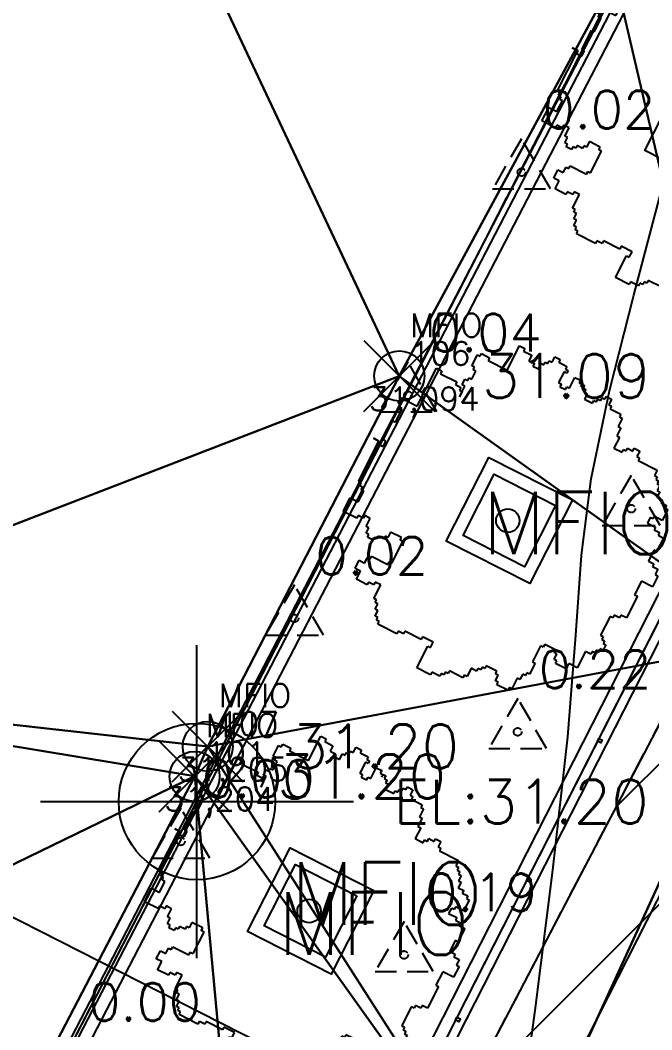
# Model space of a CAD drawing. Header units: metres. Extents: x 543100 to 543604, y 9574012 to 9574398.
# Drawn here: x 543192.28 to 543202.36, y 9574261.9 to 9574278.04 of the extents above; entities that cross this region are included whole.
import ezdxf

# ---------------------------------------------------------------- set-up
doc = ezdxf.new("R2010")
doc.units = ezdxf.units.M
doc.header["$LTSCALE"] = 0.1
for name, pattern in [('CONTINUO', [0]), ('DASHED2', [9.524999999999999, 6.35, -3.175]), ('HIDDEN', [9.524999999999999, 6.35, -3.175])]:
    doc.linetypes.add(name, pattern=pattern)
for name, color, linetype in [('#C_TOPO_TEXT', 7, 'Continuous'), ('#PROJ_PLATOS', 2, 'HIDDEN'), ('_MFIO', 2, 'CONTINUO'), ('Area praça', 5, 'Continuous'), ('C-TINN-BNDY', 110, 'Continuous'), ('C-TOPO-TEXT', 7, 'Continuous'), ('CurvasTG', 7, 'CONTINUO'), ('E2', 7, 'CONTINUO'), ('HACHURA', 1, 'Continuous'), ('IMPL_CANTEIRO', 8, 'Continuous'), ('IMPL_CERCA', 8, 'Continuous'), ('IMPL_MEIO FIO', 8, 'Continuous'), ('IMPL_VEGETAÇÃO', 8, 'Continuous'), ('IMPL_ÁRVORES', 8, 'Continuous'), ('IMPLANTAÇÃO', 1, 'Continuous'), ('MalhaTriTG', 7, 'CONTINUO'), ('PROJ_PLATOS', 2, 'DASHED2'), ('PROJ_TERRA_PERFIS', 2, 'Continuous'), ('TOPO_PONTOS', 2, 'Continuous'), ('V-NODE', 1, 'Continuous'), ('V-NODE-TEXT', 1, 'Continuous'), ('XREF_IMPLNTACAO', 2, 'Continuous')]:
    doc.layers.add(name, color=color, linetype=linetype)
doc.layers.get('IMPLANTAÇÃO').off()
doc.styles.add('SIMPLEX', font='simplex', dxfattribs={"height": 0.2})
doc.styles.get("Standard").update_dxf_attribs({"font": 'simplex.shx'})

# ---------------------------------------------------------------- blocks, each defined once
blk = doc.blocks.new('A$C76815E95')
at = {"layer": 'HACHURA'}
h = blk.add_hatch(dxfattribs=at)
h.set_pattern_fill('ANSI31', color=1, scale=0.5, style=0)
h.set_pattern_definition([(45, (-56.71623454557266, -140.2760906778276), (-1.122532015133644, 1.122532015133644), [])])
h.paths.add_polyline_path([(78.50253660278395, -21.53023425675929), (78.1706479433924, -22.02040452882648), (30.00293476006482, -129.1186275184155), (23.85615117452107, -140.2760906778276), (-56.71623454557266, -83.83502537757158), (-56.29154449922498, -82.40403590723872), (-2.601691384217702, 20.28950879722834), (78.41679475666024, -21.48937489651144)])
at = {"layer": 'HACHURA', "color": 8, "elevation": 30.47163635617762, "flags": 128}
blk.add_lwpolyline([(78.50253660278395, -21.53023425675929), (78.1706479433924, -22.02040452882648), (30.00293476006482, -129.1186275184155), (23.85615117452107, -140.2760906778276), (-56.71623454557266, -83.83502537757158), (-56.29154449922498, -82.40403590723872), (-2.601691384217702, 20.28950879722834), (78.41679475666024, -21.48937489651144)], close=True, dxfattribs=at)
blk = doc.blocks.new('CANTEIRO')
at = {"layer": 'IMPL_CANTEIRO'}
for points in [[(-1.699999999953434, 0.75), (-0.1999999999534339, 0.75), (-0.1999999999534339, -0.75), (-1.699999999953434, -0.75)], [(-1.499999999953434, 0.55), (-0.3999999999534338, 0.55), (-0.3999999999534339, -0.5499999999999998), (-1.499999999953434, -0.55)]]:
    blk.add_lwpolyline(points, close=True, dxfattribs=at)
blk = doc.blocks.new('Arv-sup')
at = {"layer": 'IMPL_VEGETAÇÃO', "color": 2}
for p, q in [((-0.415055821887476, 2.138491807605618), (-0.3374561002065271, 2.138491807605618)), ((-0.415055821887476, 2.060930780092463), (-0.415055821887476, 2.138491807605618)), ((-0.3374561002065271, 2.138491807605618), (-0.3374561002065271, 2.09971129384904)), ((-0.3374561002065271, 2.09971129384904), (-0.2210565176851027, 2.09971129384904)), ((-0.2210565176851027, 2.09971129384904), (-0.2210565176851027, 2.060930780092463)), ((-0.8806546373597381, 2.060930780092463), (-0.8030544302922191, 2.060930780092463)), ((-0.8806546373597381, 1.71190549425117), (-0.8806546373597381, 2.060930780092463)), ((-0.8030544302922191, 2.060930780092463), (-0.8030544302922191, 2.022150266335885)), ((-0.8030544302922191, 2.022150266335885), (-0.6866548477707966, 2.022150266335885)), ((-0.6866548477707966, 2.022150266335885), (-0.6866548477707966, 1.94458890780669)), ((-0.6866548477707966, 1.94458890780669), (-0.6090551260898476, 1.94458890780669)), ((-0.6090551260898476, 1.94458890780669), (-0.6090551260898476, 1.905808394050112)), ((-0.5314554044088986, 1.983369752579293), (-0.492655543568425, 1.983369752579293)), ((-0.5314554044088986, 1.905808394050112), (-0.5314554044088986, 1.983369752579293)), ((-0.492655543568425, 2.022150266335885), (-0.4538556827279496, 2.022150266335885)), ((-0.492655543568425, 1.983369752579293), (-0.492655543568425, 2.022150266335885)), ((-0.4538556827279496, 2.060930780092463), (-0.415055821887476, 2.060930780092463)), ((-0.4538556827279496, 2.022150266335885), (-0.4538556827279496, 2.060930780092463)), ((-0.2210565176851027, 2.060930780092463), (-0.1822566568446291, 2.060930780092463)), ((-0.2210565176851027, 2.022150266335885), (-0.2210565176851027, 1.86702788029352)), ((-0.1822566568446291, 2.022150266335885), (-0.2210565176851027, 2.022150266335885)), ((-0.1822566568446291, 2.060930780092463), (-0.1822566568446291, 2.022150266335885)), ((-0.06585707432320476, 2.022150266335885), (0.01174264735774422, 2.022150266335885)), ((-0.06585707432320476, 1.86702788029352), (-0.06585707432320476, 2.022150266335885)), ((0.01174264735774422, 2.022150266335885), (0.01174264735774422, 1.983369752579293)), ((0.01174264735774422, 1.983369752579293), (0.05054250819821782, 1.983369752579293)), ((0.01174264735774422, 1.983369752579293), (0.08934236903869142, 1.983369752579293)), ((0.05054250819821782, 1.983369752579293), (0.05054250819821782, 1.94458890780669)), ((0.08934236903869142, 1.983369752579293), (0.08934236903869142, 1.94458890780669)), ((0.08934236903869142, 1.94458890780669), (0.1281422298791668, 1.94458890780669)), ((0.1281422298791668, 1.94458890780669), (0.1281422298791668, 1.905808394050112)), ((0.3609413949220137, 1.94458890780669), (0.3997412557624873, 1.94458890780669)), ((0.3609413949220137, 1.905808394050112), (0.3609413949220137, 1.94458890780669)), ((0.3997412557624873, 1.983369752579293), (0.4773414628300063, 1.983369752579293)), ((0.3997412557624873, 1.94458890780669), (0.3997412557624873, 1.983369752579293)), ((0.4773414628300063, 1.983369752579293), (0.4773414628300063, 1.905808394050112)), ((-0.6090551260898476, 1.905808394050112), (-0.5314554044088986, 1.905808394050112)), ((-0.2210565176851027, 1.86702788029352), (-0.1822566568446291, 1.86702788029352)), ((-0.1822566568446291, 1.86702788029352), (-0.1822566568446291, 1.828247366536942)), ((-0.1822566568446291, 1.828247366536942), (-0.1046569351636801, 1.828247366536942)), ((-0.1046569351636801, 1.86702788029352), (-0.06585707432320476, 1.86702788029352)), ((-0.1046569351636801, 1.828247366536942), (-0.1046569351636801, 1.86702788029352)), ((0.1281422298791668, 1.905808394050112), (0.1669420907196404, 1.905808394050112)), ((0.1669420907196404, 1.905808394050112), (0.1669420907196404, 1.828247366536942)), ((0.1669420907196404, 1.828247366536942), (0.2833416732410647, 1.828247366536942)), ((0.2833416732410647, 1.86702788029352), (0.3221415340815383, 1.86702788029352)), ((0.2833416732410647, 1.828247366536942), (0.2833416732410647, 1.86702788029352)), ((0.3221415340815383, 1.905808394050112), (0.3609413949220137, 1.905808394050112)), ((0.3221415340815383, 1.86702788029352), (0.3221415340815383, 1.905808394050112)), ((0.4773414628300063, 1.905808394050112), (0.5161413236704799, 1.905808394050112)), ((0.5161413236704799, 1.905808394050112), (0.5161413236704799, 1.86702788029352)), ((0.5161413236704799, 1.86702788029352), (0.6713407670323779, 1.86702788029352)), ((0.6713407670323779, 1.86702788029352), (0.6713407670323779, 1.828247366536942)), ((0.6713407670323779, 1.828247366536942), (0.7101406278728533, 1.828247366536942)), ((0.7101406278728533, 1.828247366536942), (0.7101406278728533, 1.71190549425117)), ((-1.307453106604957, 1.71190549425117), (-1.268653245764483, 1.71190549425117)), ((-1.307453106604957, 1.556783108208819), (-1.307453106604957, 1.71190549425117)), ((-1.268653245764483, 1.750686008007747), (-1.152253663243059, 1.750686008007747)), ((-1.268653245764483, 1.71190549425117), (-1.268653245764483, 1.750686008007747)), ((-1.152253663243059, 1.750686008007747), (-1.152253663243059, 1.71190549425117)), ((-1.152253663243059, 1.71190549425117), (-0.8806546373597381, 1.71190549425117)), ((0.7101406278728533, 1.71190549425117), (0.7489404887133269, 1.71190549425117)), ((0.7489404887133269, 1.71190549425117), (0.7489404887133269, 1.595563621965397)), ((-1.268653245764483, 1.556783108208819), (-1.307453106604957, 1.556783108208819)), ((-1.268653245764483, 1.518002594452227), (-1.268653245764483, 1.556783108208819)), ((0.7489404887133269, 1.595563621965397), (0.7877403495538022, 1.595563621965397)), ((0.7877403495538022, 1.595563621965397), (0.7877403495538022, 1.440441235923046)), ((1.020539514596647, 1.556783108208819), (1.098139236277596, 1.556783108208819)), ((1.020539514596647, 1.518002594452227), (1.020539514596647, 1.556783108208819)), ((1.098139236277596, 1.556783108208819), (1.098139236277596, 1.479221749679624)), ((-1.229853384924008, 1.518002594452227), (-1.268653245764483, 1.518002594452227)), ((-1.229853384924008, 1.401660722166454), (-1.229853384924008, 1.518002594452227)), ((0.7877403495538022, 1.440441235923046), (0.9041399320752248, 1.440441235923046)), ((0.9041399320752248, 1.479221749679624), (0.9429397929157002, 1.479221749679624)), ((0.9041399320752248, 1.440441235923046), (0.9041399320752248, 1.479221749679624)), ((0.9429397929157002, 1.518002594452227), (1.020539514596647, 1.518002594452227)), ((0.9429397929157002, 1.479221749679624), (0.9429397929157002, 1.518002594452227)), ((1.098139236277596, 1.479221749679624), (1.136939097118072, 1.479221749679624)), ((1.136939097118072, 1.479221749679624), (1.136939097118072, 1.440441235923046)), ((1.136939097118072, 1.440441235923046), (1.408538123001392, 1.440441235923046)), ((1.408538123001392, 1.440441235923046), (1.408538123001392, 1.362880208409877)), ((-1.695451715009701, 0.7811711779970381), (-1.695451715009701, 1.324099363637274)), ((-1.695451715009701, 1.324099363637274), (-1.617851993328753, 1.324099363637274)), ((-1.617851993328753, 1.324099363637274), (-1.617851993328753, 1.285318849880682)), ((-1.307453106604957, 1.362880208409877), (-1.268653245764483, 1.362880208409877)), ((-1.307453106604957, 1.285318849880682), (-1.307453106604957, 1.362880208409877)), ((-1.268653245764483, 1.401660722166454), (-1.229853384924008, 1.401660722166454)), ((-1.268653245764483, 1.362880208409877), (-1.268653245764483, 1.401660722166454)), ((1.408538123001392, 1.362880208409877), (1.447337983841868, 1.362880208409877)), ((1.447337983841868, 1.362880208409877), (1.447337983841868, 1.324099363637274)), ((1.447337983841868, 1.324099363637274), (1.486137844682341, 1.324099363637274)), ((1.486137844682341, 1.324099363637274), (1.486137844682341, 1.285318849880682)), ((-1.617851993328753, 1.285318849880682), (-1.385052828285906, 1.285318849880682)), ((-1.385052828285906, 1.285318849880682), (-1.385052828285906, 1.246538336124104)), ((-1.385052828285906, 1.246538336124104), (-1.307453106604957, 1.246538336124104)), ((-1.268653245764483, 1.285318849880682), (-1.307453106604957, 1.285318849880682)), ((-1.307453106604957, 1.246538336124104), (-1.307453106604957, 1.207757822367526)), ((-1.307453106604957, 1.207757822367526), (-1.268653245764483, 1.207757822367526)), ((-1.268653245764483, 1.130196463838331), (-1.268653245764483, 1.285318849880682)), ((-1.268653245764483, 1.207757822367526), (-1.268653245764483, 1.130196463838331)), ((1.486137844682341, 1.285318849880682), (1.524937705522817, 1.285318849880682)), ((1.524937705522817, 1.285318849880682), (1.524937705522817, 1.207757822367526)), ((1.524937705522817, 1.207757822367526), (1.56373756636329, 1.207757822367526)), ((1.56373756636329, 1.207757822367526), (1.56373756636329, 1.130196463838331)), ((1.56373756636329, 1.130196463838331), (1.641337288044239, 1.130196463838331)), ((1.641337288044239, 1.130196463838331), (1.641337288044239, 1.091415950081753)), ((1.641337288044239, 1.091415950081753), (1.718937009725188, 1.091415950081753)), ((1.718937009725188, 1.091415950081753), (1.718937009725188, 1.052635436325176)), ((1.718937009725188, 1.052635436325176), (1.757736870565662, 1.052635436325176)), ((1.757736870565662, 1.052635436325176), (1.757736870565662, 0.8975130502828108)), ((-1.928250880052548, 0.7811711779970381), (-1.695451715009701, 0.7811711779970381)), ((-1.928250880052548, 0.7036101504838825), (-1.928250880052548, 0.7811711779970381)), ((1.602537427203764, 0.8587322055102078), (1.602537427203764, 0.7811711779970381)), ((1.641337288044239, 0.8587322055102078), (1.602537427203764, 0.8587322055102078)), ((1.602537427203764, 0.7811711779970381), (1.718937009725188, 0.7811711779970381)), ((1.641337288044239, 0.8975130502828108), (1.641337288044239, 0.8587322055102078)), ((1.757736870565662, 0.8975130502828108), (1.641337288044239, 0.8975130502828108)), ((1.718937009725188, 0.7811711779970381), (1.718937009725188, 0.7423906642404603)), ((-1.889451019212073, 0.7036101504838825), (-1.928250880052548, 0.7036101504838825)), ((-1.889451019212073, 0.6648293057112653), (-1.889451019212073, 0.7036101504838825)), ((-1.850651158371599, 0.6648293057112653), (-1.889451019212073, 0.6648293057112653)), ((-1.850651158371599, 0.470926405912337), (-1.850651158371599, 0.6648293057112653)), ((1.718937009725188, 0.7423906642404603), (1.796536731406137, 0.7423906642404603)), ((1.796536731406137, 0.7423906642404603), (1.796536731406137, 0.7036101504838825)), ((1.796536731406137, 0.7036101504838825), (1.874136938473656, 0.7036101504838825)), ((1.874136938473656, 0.7036101504838825), (1.874136938473656, 0.5097069196689148)), ((-1.889451019212073, 0.470926405912337), (-1.850651158371599, 0.470926405912337)), ((-1.889451019212073, 0.1994621475841996), (-1.889451019212073, 0.470926405912337)), ((1.835337077633181, 0.5097069196689148), (1.835337077633181, 0.3545845336265643)), ((1.874136938473656, 0.5097069196689148), (1.835337077633181, 0.5097069196689148)), ((1.835337077633181, 0.3545845336265643), (1.91293679931413, 0.3545845336265643)), ((1.91293679931413, 0.3545845336265643), (1.91293679931413, 0.3158040198699723)), ((1.91293679931413, 0.3158040198699723), (1.990536520995079, 0.3158040198699723)), ((1.990536520995079, 0.3158040198699723), (1.990536520995079, 0.2382429923568168)), ((-2.005850601733496, 0.1606816338276218), (-1.928250880052548, 0.1606816338276218)), ((-1.928250880052548, 0.1606816338276218), (-2.005850601733496, 0.1606816338276218)), ((-1.928250880052548, 0.1606816338276218), (-1.928250880052548, 0.121901120071044)), ((-1.928250880052548, -0.4210273965852167), (-1.928250880052548, 0.1606816338276218)), ((-1.850651158371599, 0.1994621475841996), (-1.889451019212073, 0.1994621475841996)), ((-1.850651158371599, 0.121901120071044), (-1.850651158371599, 0.1994621475841996)), ((1.990536520995079, 0.2382429923568168), (2.029336381835552, 0.2382429923568168)), ((2.029336381835552, 0.2382429923568168), (2.029336381835552, 0.08312060631445206)), ((-1.928250880052548, 0.121901120071044), (-1.850651158371599, 0.121901120071044)), ((1.874136938473656, 0.08312060631445206), (1.874136938473656, -0.1107826245005015)), ((2.029336381835552, 0.08312060631445206), (1.874136938473656, 0.08312060631445206)), ((1.874136938473656, -0.1107826245005015), (1.91293679931413, -0.1107826245005015)), ((1.91293679931413, -0.1107826245005015), (1.91293679931413, -0.4210273965852167)), ((-1.889451019212073, -0.4210273965852167), (-1.928250880052548, -0.4210273965852167)), ((-1.889451019212073, -0.4598079103417945), (-1.889451019212073, -0.4210273965852167)), ((-1.850651158371599, -0.4598079103417945), (-1.889451019212073, -0.4598079103417945)), ((-1.850651158371599, -0.4985884240983864), (-1.850651158371599, -0.4598079103417945)), ((-1.811851297531124, -0.4985884240983864), (-1.850651158371599, -0.4985884240983864)), ((-1.811851297531124, -0.653710810140737), (-1.811851297531124, -0.4985884240983864)), ((1.718937009725188, -0.4985884240983864), (1.718937009725188, -0.7700526824265097)), ((1.757736870565662, -0.4985884240983864), (1.718937009725188, -0.4985884240983864)), ((1.757736870565662, -0.4598079103417945), (1.757736870565662, -0.4985884240983864)), ((1.835337077633181, -0.4598079103417945), (1.757736870565662, -0.4598079103417945)), ((1.835337077633181, -0.4210273965852167), (1.835337077633181, -0.4598079103417945)), ((1.91293679931413, -0.4210273965852167), (1.835337077633181, -0.4210273965852167)), ((-1.928250880052548, -0.653710810140737), (-1.811851297531124, -0.653710810140737)), ((-1.928250880052548, -0.8476137099396652), (-1.928250880052548, -0.653710810140737)), ((-1.656651854169227, -0.7700526824265097), (-1.656651854169227, -0.8088331961830875)), ((-1.579052132488278, -0.7700526824265097), (-1.656651854169227, -0.7700526824265097)), ((-1.579052132488278, -0.8863942236962572), (-1.579052132488278, -0.7700526824265097)), ((1.718937009725188, -0.7700526824265097), (1.757736870565662, -0.7700526824265097)), ((1.757736870565662, -0.7700526824265097), (1.757736870565662, -0.8088331961830875)), ((-1.734251575850176, -0.8476137099396652), (-1.928250880052548, -0.8476137099396652)), ((-1.734251575850176, -0.8088331961830875), (-1.734251575850176, -0.8476137099396652)), ((-1.656651854169227, -0.8088331961830875), (-1.734251575850176, -0.8088331961830875)), ((-1.540252271647804, -0.8863942236962572), (-1.579052132488278, -0.8863942236962572)), ((-1.540252271647804, -0.963955582225438), (-1.540252271647804, -0.8863942236962572)), ((-1.307453106604957, -0.8863942236962572), (-1.307453106604957, -0.9251750684688602)), ((-1.268653245764483, -0.8863942236962572), (-1.307453106604957, -0.8863942236962572)), ((-1.268653245764483, -0.8088331961830875), (-1.268653245764483, -0.8863942236962572)), ((-1.113453802402585, -0.8088331961830875), (-1.268653245764483, -0.8088331961830875)), ((-1.113453802402585, -0.8476137099396652), (-1.113453802402585, -0.8088331961830875)), ((-1.07465394156211, -0.8476137099396652), (-1.113453802402585, -0.8476137099396652)), ((-1.07465394156211, -1.15785848202438), (-1.07465394156211, -0.8476137099396652)), ((1.757736870565662, -0.8088331961830875), (1.796536731406137, -0.8088331961830875)), ((1.796536731406137, -0.8088331961830875), (1.796536731406137, -0.8476137099396652)), ((1.796536731406137, -0.8476137099396652), (1.835337077633181, -0.8476137099396652)), ((1.835337077633181, -0.8476137099396652), (1.835337077633181, -0.9251750684688602)), ((-1.501452410807329, -0.963955582225438), (-1.540252271647804, -0.963955582225438)), ((-1.501452410807329, -1.00273609598203), (-1.501452410807329, -0.963955582225438)), ((-1.42385268912638, -1.00273609598203), (-1.501452410807329, -1.00273609598203)), ((-1.42385268912638, -0.963955582225438), (-1.42385268912638, -1.00273609598203)), ((-1.385052828285906, -0.963955582225438), (-1.42385268912638, -0.963955582225438)), ((-1.385052828285906, -0.9251750684688602), (-1.385052828285906, -0.963955582225438)), ((-1.307453106604957, -0.9251750684688602), (-1.385052828285906, -0.9251750684688602)), ((1.718937009725188, -1.00273609598203), (1.718937009725188, -1.041516609738608)), ((1.757736870565662, -1.00273609598203), (1.718937009725188, -1.00273609598203)), ((1.757736870565662, -0.963955582225438), (1.757736870565662, -1.00273609598203)), ((1.796536731406137, -0.963955582225438), (1.757736870565662, -0.963955582225438)), ((1.796536731406137, -0.9251750684688602), (1.796536731406137, -0.963955582225438)), ((1.835337077633181, -0.9251750684688602), (1.796536731406137, -0.9251750684688602)), ((-1.113453802402585, -1.15785848202438), (-1.07465394156211, -1.15785848202438)), ((-1.113453802402585, -1.196638995780958), (-1.113453802402585, -1.15785848202438)), ((-1.113453802402585, -1.15785848202438), (-1.113453802402585, -1.196638995780958)), ((-1.113453802402585, -1.196638995780958), (-1.113453802402585, -1.15785848202438)), ((1.641337288044239, -1.041516609738608), (1.641337288044239, -1.274200354310153)), ((1.718937009725188, -1.041516609738608), (1.641337288044239, -1.041516609738608)), ((-1.385052828285906, -1.235419840553575), (-1.346252967445432, -1.235419840553575)), ((-1.385052828285906, -1.312980868066731), (-1.385052828285906, -1.235419840553575)), ((-1.346252967445432, -1.196638995780958), (-1.113453802402585, -1.196638995780958)), ((-1.346252967445432, -1.235419840553575), (-1.346252967445432, -1.196638995780958)), ((1.098139236277596, -1.235419840553575), (1.098139236277596, -1.468103254109096)), ((1.136939097118072, -1.235419840553575), (1.098139236277596, -1.235419840553575)), ((1.29213854047997, -1.196638995780958), (1.136939097118072, -1.196638995780958)), ((1.136939097118072, -1.196638995780958), (1.136939097118072, -1.235419840553575)), ((1.29213854047997, -1.235419840553575), (1.29213854047997, -1.196638995780958)), ((1.330938401320443, -1.235419840553575), (1.29213854047997, -1.235419840553575)), ((1.330938401320443, -1.312980868066731), (1.330938401320443, -1.235419840553575)), ((1.524937705522817, -1.274200354310153), (1.524937705522817, -1.351761381823323)), ((1.641337288044239, -1.274200354310153), (1.524937705522817, -1.274200354310153)), ((-1.462652549966855, -1.312980868066731), (-1.385052828285906, -1.312980868066731)), ((-1.462652549966855, -1.429322740352504), (-1.462652549966855, -1.312980868066731)), ((1.369738262160919, -1.312980868066731), (1.330938401320443, -1.312980868066731)), ((1.369738262160919, -1.351761381823323), (1.369738262160919, -1.312980868066731)), ((1.524937705522817, -1.351761381823323), (1.369738262160919, -1.351761381823323)), ((-1.385052828285906, -1.429322740352504), (-1.462652549966855, -1.429322740352504)), ((-1.385052828285906, -1.545664612638276), (-1.385052828285906, -1.429322740352504)), ((-1.229853384924008, -1.545664612638276), (-1.385052828285906, -1.545664612638276)), ((-1.229853384924008, -1.506883767865673), (-1.229853384924008, -1.545664612638276)), ((-1.152253663243059, -1.506883767865673), (-1.229853384924008, -1.506883767865673)), ((-1.152253663243059, -1.468103254109096), (-1.152253663243059, -1.506883767865673)), ((-1.07465394156211, -1.468103254109096), (-1.152253663243059, -1.468103254109096)), ((-1.07465394156211, -1.662006153908024), (-1.07465394156211, -1.468103254109096)), ((1.098139236277596, -1.468103254109096), (1.136939097118072, -1.468103254109096)), ((1.136939097118072, -1.468103254109096), (1.136939097118072, -1.623225640151446)), ((-1.035854080721636, -1.662006153908024), (-1.07465394156211, -1.662006153908024)), ((-1.035854080721636, -1.700786998680641), (-1.035854080721636, -1.662006153908024)), ((1.059339375437123, -1.662006153908024), (1.059339375437123, -1.739567512437219)), ((1.098139236277596, -1.662006153908024), (1.059339375437123, -1.662006153908024)), ((1.098139236277596, -1.623225640151446), (1.098139236277596, -1.662006153908024)), ((1.136939097118072, -1.623225640151446), (1.098139236277596, -1.623225640151446)), ((-0.9970542198811607, -1.700786998680641), (-1.035854080721636, -1.700786998680641)), ((-0.9970542198811607, -1.778348026193797), (-0.9970542198811607, -1.700786998680641)), ((-0.9582543590406871, -1.778348026193797), (-0.9970542198811607, -1.778348026193797)), ((-0.9582543590406871, -1.855909053706966), (-0.9582543590406871, -1.778348026193797)), ((0.5937410453514289, -1.778348026193797), (0.5937410453514289, -1.817128539950389)), ((0.7489404887133269, -1.778348026193797), (0.5937410453514289, -1.778348026193797)), ((0.7489404887133269, -1.817128539950389), (0.7489404887133269, -1.778348026193797)), ((1.020539514596647, -1.739567512437219), (1.020539514596647, -1.894689898479569)), ((1.059339375437123, -1.739567512437219), (1.020539514596647, -1.739567512437219)), ((-0.9194544982002117, -1.855909053706966), (-0.9582543590406871, -1.855909053706966)), ((-0.9194544982002117, -1.894689898479569), (-0.9194544982002117, -1.855909053706966)), ((-0.8806546373597381, -1.894689898479569), (-0.9194544982002117, -1.894689898479569)), ((-0.8806546373597381, -1.933470412236161), (-0.8806546373597381, -1.894689898479569)), ((-0.6090551260898476, -1.933470412236161), (-0.8806546373597381, -1.933470412236161)), ((-0.6090551260898476, -1.894689898479569), (-0.6090551260898476, -1.933470412236161)), ((-0.5314554044088986, -1.894689898479569), (-0.6090551260898476, -1.894689898479569)), ((-0.5314554044088986, -1.855909053706966), (-0.5314554044088986, -1.894689898479569)), ((-0.2986562393660517, -1.855909053706966), (-0.5314554044088986, -1.855909053706966)), ((-0.1434567960041537, -1.817128539950389), (-0.2986562393660517, -1.817128539950389)), ((-0.2986562393660517, -1.817128539950389), (-0.2986562393660517, -1.855909053706966)), ((-0.1822566568446291, -2.204934670564285), (-0.1822566568446291, -1.894689898479569)), ((-0.1822566568446291, -1.894689898479569), (-0.1434567960041537, -1.894689898479569)), ((-0.1434567960041537, -1.894689898479569), (-0.1434567960041537, -1.817128539950389)), ((0.4385411166029627, -1.894689898479569), (0.4385411166029627, -2.011031439749317)), ((0.5161413236704799, -1.894689898479569), (0.4385411166029627, -1.894689898479569)), ((0.5161413236704799, -1.855909053706966), (0.5161413236704799, -1.894689898479569)), ((0.5549411845109553, -1.855909053706966), (0.5161413236704799, -1.855909053706966)), ((0.5549411845109553, -1.817128539950389), (0.5549411845109553, -1.855909053706966)), ((0.5937410453514289, -1.817128539950389), (0.5549411845109553, -1.817128539950389)), ((0.7877403495538022, -1.817128539950389), (0.7489404887133269, -1.817128539950389)), ((0.7877403495538022, -1.894689898479569), (0.7877403495538022, -1.817128539950389)), ((0.8265402103942758, -1.894689898479569), (0.7877403495538022, -1.894689898479569)), ((0.8265402103942758, -1.933470412236161), (0.8265402103942758, -1.894689898479569)), ((0.9817396537561738, -1.933470412236161), (0.8265402103942758, -1.933470412236161)), ((0.9817396537561738, -1.894689898479569), (0.9817396537561738, -1.933470412236161)), ((1.020539514596647, -1.894689898479569), (0.9817396537561738, -1.894689898479569)), ((0.2057419515601158, -2.049812284521934), (0.2057419515601158, -2.088592798278512)), ((0.3997412557624873, -2.049812284521934), (0.2057419515601158, -2.049812284521934)), ((0.3997412557624873, -2.011031439749317), (0.3997412557624873, -2.049812284521934)), ((0.4385411166029627, -2.011031439749317), (0.3997412557624873, -2.011031439749317)), ((0.01174264735774422, -2.166153825791667), (0.01174264735774422, -2.204934670564285)), ((0.1281422298791668, -2.166153825791667), (0.01174264735774422, -2.166153825791667)), ((0.1281422298791668, -2.12737331203509), (0.1281422298791668, -2.166153825791667)), ((0.1669420907196404, -2.12737331203509), (0.1281422298791668, -2.12737331203509)), ((0.1669420907196404, -2.088592798278512), (0.1669420907196404, -2.12737331203509)), ((0.2057419515601158, -2.088592798278512), (0.1669420907196404, -2.088592798278512)), ((0.01174264735774422, -2.204934670564285), (-0.1822566568446291, -2.204934670564285))]:
    blk.add_line(p, q, dxfattribs=at)
blk.add_circle((0, 1.4210854715202e-14), 0.15, dxfattribs=at)
blk = doc.blocks.new('CERCA')
at = {"layer": 'IMPL_CERCA', "color": 3}
blk.add_lwpolyline([(-0.02499999990686774, 0), (0.02500000002328306, 0), (0.02500000002328306, -0.06000000052154064), (-0.02499999990686774, -0.06000000052154064)], close=True, dxfattribs=at)
blk = doc.blocks.new('A$C00972E22')
at = {"layer": 'CurvasTG', "color": 1, "linetype": 'CONTINUO', "elevation": 31, "flags": 128}
blk.add_lwpolyline([(61.34383847960271, 58.16363937035203), (58.48142032488249, 59.33823710866272), (56.35533196968026, 60.29995072074234), (54.03577868151478, 61.51128869690001), (51.80674377293326, 62.91540491580963), (49.8089491429273, 64.40421263128519), (48.14730133372359, 65.85681495815516), (46.88176910136826, 67.19263183139265), (45.89257004181854, 68.49235050752759), (45.01498395879753, 69.8769750688225), (44.13940259744413, 71.42549369297922), (43.37666543596424, 73.04883094877005), (42.89272388885729, 74.61589549668133), (42.79811137006618, 76.03707525320351), (42.98168928478844, 77.38867514953017), (43.27690103859641, 78.78847936913371), (43.54026136244647, 80.30433868058026), (43.72057029488496, 81.8043701723218), (43.78969920123927, 83.10675751231611), (43.73769404902123, 84.11137923784554), (43.62729920004494, 85.04489333368838), (43.53943361877464, 86.21565265767276), (43.51910592638887, 87.8737687729299), (43.46768337744288, 90.03638806380332), (43.25062288274057, 92.66241562739015), (42.78706634719856, 95.63057155534625), (42.21089564054273, 98.49883592501283), (41.70967762568034, 100.7450038120151), (41.42356145638041, 102.1140390578657), (41.30302544799633, 103.4195805992931), (41.25113021093421, 105.7424361314625), (41.17110322252847, 109.8068595156074), (40.96683944505639, 114.9108892250806), (40.54240071377717, 119.9960098881274), (39.86257929936983, 124.2344129551202), (39.13508923421614, 127.7211171165109), (38.62837499077432, 130.7818478774279), (38.52134943264537, 133.6899909768254), (38.63479902385734, 136.5095730628818), (38.69997861539014, 139.2522810138762), (38.52025077934377, 141.8831368666142), (38.18740894482471, 144.1805032882839), (37.86535425181501, 145.8760781027377), (37.68096458702348, 146.7946187667549), (37.61302481894381, 147.1331212613732), (37.60329655767418, 147.1816411931068), (37.5856467646081, 147.2324679531157), (37.46236378676258, 147.5868260487914), (37.12784131872468, 148.5481737740338), (36.52098534745164, 150.2833222765476), (35.75875101727434, 152.4124941639602), (35.00260575744323, 154.4192649107426), (34.37996015301906, 155.9251735080034), (33.88199738203548, 157.1036130469292), (33.46584377507679, 158.2659401334822), (33.09323602193035, 159.6491114646196), (32.7443522347603, 161.19248409383), (32.40398088819347, 162.761015156284), (32.09603476175107, 164.2971133571118), (32.00092385639437, 166.0529936738312), (32.3381824803073, 168.3583226464689), (33.24829994863831, 171.3765125293285), (34.5555856062565, 174.605958443135), (36.00530380406417, 177.3788012247533), (37.36543295881711, 179.286452524364), (38.4948077222798, 180.9574072565883), (39.27497681067325, 183.2794311530888), (39.63443353376351, 186.8102365974337), (39.68944960064255, 190.7873225584626), (39.60324131208472, 194.1181346587837), (39.41104919672944, 196.0387126002461), (38.63621067418717, 197.0994724202901), (36.67408738960512, 198.179424231872), (33.21169667574577, 199.9095909837633), (29.10267863818444, 201.9290469326079), (25.49232906918041, 203.6288791578263), (23.25323540740646, 204.5542781185359), (22.16715166321956, 204.8668477144092), (21.74312349152751, 204.8822952210903), (21.5625166434329, 204.8626775257289), (21.49597727810033, 204.8554499540478), (21.48647165461443, 204.8544174414128)], dxfattribs=at)
at = {"layer": 'IMPL_CERCA'}
for p, q in [((35.45588274707552, 227.1066698338836), (35.45588275440969, 100.0984222386032)), ((35.45588274707552, 227.1066698338836), (35.45588275440969, 100.0984222386032)), ((35.60588274738787, 221.9614853579645), (35.60588275443297, 100.0984222386032))]:
    blk.add_line(p, q, dxfattribs=at)
at = {"layer": 'IMPL_MEIO FIO', "color": 1}
for p, q in [((35.25588274712209, 226.9000361710787), (35.25588275445625, 100.1813378669322)), ((37.4566201698035, 198.8371305949986), (37.45639717753511, 100.1595799587667))]:
    blk.add_line(p, q, dxfattribs=at)
at = {"layer": 'IMPL_MEIO FIO'}
for p, q in [((29.66270760423504, 89.46133111603558), (30.26493967126589, 165.584782473743)), ((29.7620452044066, 89.3772067669779), (30.36484559578821, 165.5724955797195)), ((29.96072040463332, 89.20895806886256), (30.56465744506568, 165.547921795398))]:
    blk.add_line(p, q, dxfattribs=at)
blk.add_lwpolyline([(49.73021164140664, 208.937865935266, 0.4046900807881328), (40.05639703234192, 198.9431871976703, 3.03149383033688e-10), (40.05639703653287, 110.7228313833475, 3059019602.697577)], format="xyb", dxfattribs=at)
at = {"layer": 'IMPL_CANTEIRO', "rotation": 270.0000000033604}
for p in [(32.60381621192209, 163.1280055698007), (32.60381621227134, 156.1280055698007), (32.60381621262059, 149.1280055698007)]:
    blk.add_blockref('CANTEIRO', p, dxfattribs=at)
at = {"layer": 'IMPL_CERCA', "rotation": 90.00000000330859}
for p in [(35.45588275126647, 154.5972031503916), (35.45588275138289, 152.0972031503916), (35.4558827514993, 149.5972031503916)]:
    blk.add_blockref('CERCA', p, dxfattribs=at)
at = {"layer": 'IMPL_ÁRVORES', "xscale": 1.25, "yscale": 1.25, "zscale": 1.25}
for p in [(32.58359269879293, 164.0650047454983), (32.58359269914217, 157.0650047454983), (32.58359269949142, 150.0650047454983)]:
    blk.add_blockref('Arv-sup', p, dxfattribs=at)
blk = doc.blocks.new('Base_Implantacao')
at = {"layer": 'Area praça'}
blk.add_lwpolyline([(543169.375966441, 9574203.375737434), (543253.5850714714, 9574146.03478178), (543319.7998506648, 9574291.166109739), (543234.3774111079, 9574331.16525853)], close=True, dxfattribs=at)
at = {"layer": 'IMPLANTAÇÃO', "rotation": 333.0393706475627}
blk.add_blockref('A$C00972E22', (543099.8097354489, 9574144.815856133), dxfattribs=at)
at = {"layer": 'MalhaTriTG', "color": 132}
mesh = blk.add_polyface(dxfattribs=at)
corners = [(543171.354, 9574251.993, 31.713), (543171.446, 9574245.35, 31.562), (543174.643, 9574250.343, 31.617), (543177.486, 9574251.493, 31.583), (543176.945, 9574251.63, 31.885), (543181.596, 9574259.408, 31.511), (543185.749, 9574267.493, 31.344), (543187.66, 9574251.739, 31.282), (543167.995, 9574247.104, 31.561), (543167.97, 9574247.095, 31.529), (543196.349, 9574252.1, 31.162), (543195.063, 9574265.953, 31.204), (543195.272, 9574266.43, 31.205), (543200.055, 9574258.953, 31), (543193.607, 9574282.384, 31.298), (543198.328, 9574272.347, 31.094), (543205.574, 9574256.078, 30.667), (543204.251, 9574268.12, 30.896), (543200.318, 9574249.958, 30.749), (543201.775, 9574278.74, 31.049), (543219.876, 9574286.567, 30.533), (543210.265, 9574288.67, 31.209), (543221.894, 9574259.531, 30.495), (543209.413, 9574244.793, 30.556), (543240.585, 9574250.291, 30.176), (543233.957, 9574278.918, 30.446), (543223.881, 9574236.865, 30.379), (543216.703, 9574288.465, 31.154), (543227.396, 9574302.372, 30.53), (543243.115, 9574295.416, 30.237), (543251.291, 9574270.529, 30.114), (543259.882, 9574241.736, 30.032), (543260.488, 9574287.844, 29.96), (543270.435, 9574261.497, 30.138)]
mesh.append_faces([[corners[k] for k in face] for face in [(0, 1, 2), (2, 3, 4), (0, 4, 5), (4, 0, 2), (5, 4, 3), (0, 5, 6), (3, 7, 5), (8, 0, 9), (7, 10, 11), (12, 11, 13), (11, 6, 5), (14, 6, 15), (12, 6, 11), (15, 6, 12), (6, 14, 0), (11, 10, 13), (11, 5, 7), (16, 17, 13), (17, 12, 13), (18, 16, 13), (15, 17, 19), (15, 12, 17), (20, 19, 17), (21, 14, 19), (13, 10, 18), (17, 22, 20), (22, 16, 23), (24, 25, 22), (22, 17, 16), (24, 22, 26), (23, 16, 18), (25, 20, 22), (21, 20, 27), (20, 21, 19), (20, 25, 28), (29, 28, 25), (19, 14, 15), (25, 24, 30), (29, 25, 30), (24, 31, 30), (29, 30, 32), (33, 30, 31), (33, 32, 30)]], dxfattribs={"color": 132})
blk = doc.blocks.new('*U167', base_point=(543201.78, 9574278.74, 31.049))
at = {"layer": 'V-NODE', "lineweight": -2}
for p, q in [((543201.2143145751, 9574278.174314575, 31.049), (543202.345685425, 9574279.305685425, 31.049)), ((543201.2143145751, 9574279.305685425, 31.049), (543202.345685425, 9574278.174314575, 31.049))]:
    blk.add_line(p, q, dxfattribs=at)
blk.add_circle((543201.78, 9574278.74, 31.049), 0.4, dxfattribs=at)
at = {"layer": 'V-NODE-TEXT', "linetype": 'ByBlock'}
for s, insert, char_height, attachment_point in [('31.05', (543203.095685425, 9574278.74), 0.7, 4), ('MFIO', (543203.095685425, 9574276.89), 1, 1)]:
    blk.add_mtext(s, dxfattribs=dict(at, insert=insert, char_height=char_height, attachment_point=attachment_point))
blk = doc.blocks.new('*U170', base_point=(543198.33, 9574272.35, 31.094))
at = {"layer": 'V-NODE', "lineweight": -2}
for p, q in [((543197.764314575, 9574271.784314575, 31.094), (543198.8956854249, 9574272.915685425, 31.094)), ((543197.764314575, 9574272.915685425, 31.094), (543198.8956854249, 9574271.784314575, 31.094))]:
    blk.add_line(p, q, dxfattribs=at)
blk.add_circle((543198.33, 9574272.35, 31.094), 0.4, dxfattribs=at)
at = {"layer": 'V-NODE-TEXT', "linetype": 'ByBlock'}
for s, insert, char_height, attachment_point in [('31.09', (543199.6456854249, 9574272.35), 0.7, 4), ('MFIO', (543199.6456854249, 9574270.5), 1, 1)]:
    blk.add_mtext(s, dxfattribs=dict(at, insert=insert, char_height=char_height, attachment_point=attachment_point))
blk = doc.blocks.new('*U175', base_point=(543195.06, 9574265.95, 31.204))
at = {"layer": 'V-NODE', "lineweight": -2}
for p, q in [((543194.4943145751, 9574265.384314574, 31.204), (543195.625685425, 9574266.515685424, 31.204)), ((543194.4943145751, 9574266.515685424, 31.204), (543195.625685425, 9574265.384314574, 31.204))]:
    blk.add_line(p, q, dxfattribs=at)
blk.add_circle((543195.06, 9574265.95, 31.204), 0.4, dxfattribs=at)
at = {"layer": 'V-NODE-TEXT', "linetype": 'ByBlock'}
for s, insert, char_height, attachment_point in [('31.20', (543196.375685425, 9574265.95), 0.7, 4), ('MFIO', (543196.375685425, 9574264.1), 1, 1)]:
    blk.add_mtext(s, dxfattribs=dict(at, insert=insert, char_height=char_height, attachment_point=attachment_point))
blk = doc.blocks.new('*U176', base_point=(543195.27, 9574266.43, 31.205))
at = {"layer": 'V-NODE', "lineweight": -2}
for p, q in [((543194.7043145751, 9574265.864314575, 31.205), (543195.835685425, 9574266.995685425, 31.205)), ((543194.7043145751, 9574266.995685425, 31.205), (543195.835685425, 9574265.864314575, 31.205))]:
    blk.add_line(p, q, dxfattribs=at)
blk.add_circle((543195.27, 9574266.43, 31.205), 0.4, dxfattribs=at)
at = {"layer": 'V-NODE-TEXT', "linetype": 'ByBlock'}
for s, insert, char_height, attachment_point in [('31.20', (543196.585685425, 9574266.43), 0.7, 4), ('MFIO', (543196.585685425, 9574264.58), 1, 1)]:
    blk.add_mtext(s, dxfattribs=dict(at, insert=insert, char_height=char_height, attachment_point=attachment_point))
blk = doc.blocks.new('STA')
blk.add_lwpolyline([(0, 0.9999999999999964), (-0.8660254037844339, -0.5000000000000036), (0.8660254037844339, -0.5000000000000036)], close=True)
blk.add_circle((0, 0), 0.1181215260333346)
blk = doc.blocks.new('SIMB_PONTO')
at = {"color": 0}
blk.add_point((0, 0), dxfattribs=at)
for tag in ['desc:', 'cota:', 'pto:']:
    blk.add_attdef(tag, (0, 0), '', height=1)

msp = doc.modelspace()

# ---------------------------------------------------------------- linework, layer by layer
at = {"layer": '#C_TOPO_TEXT', "color": 7, "linetype": 'Continuous', "lineweight": -3}
for p, q in [((543195.0974149331, 9574263.048297035, 31.2027174086626), (543195.0974149331, 9574268.048297035, 31.2027174086626)), ((543192.5974149331, 9574265.548297035, 31.2027174086626), (543197.5974149331, 9574265.548297035, 31.2027174086626))]:
    msp.add_line(p, q, dxfattribs=at)
msp.add_circle((543195.0974149331, 9574265.548297035, 31.2027174086626), 1.25, dxfattribs=at)
at = {"layer": '#PROJ_PLATOS'}
msp.add_line((543174.1399279292, 9574212.57016413, 31.4), (543227.8297810442, 9574315.263708834, 30.85), dxfattribs=at)
at = {"layer": 'Area praça'}
msp.add_lwpolyline([(543169.375966441, 9574203.375737434), (543253.5850714714, 9574146.03478178), (543319.7998506648, 9574291.166109739), (543234.3774111079, 9574331.16525853)], close=True, dxfattribs=at)
at = {"layer": 'C-TINN-BNDY', "color": 110, "linetype": 'Continuous', "lineweight": -3}
for points in [[(543173.3936387443, 9574195.97504983, 31.05), (543164.1535311022, 9574205.609224685, 31.55), (543171.3201330855, 9574219.703092232, 31.38), (543181.4100280971, 9574239.043291226, 31.32), (543195.4145483043, 9574266.16241147, 31.2), (543201.9199596004, 9574278.8552629, 31.05), (543226.2907776149, 9574326.206030129, 30.93), (543232.196614905, 9574326.994622743, 30.6), (543317.7262855232, 9574286.616093269, 30), (543317.4579577344, 9574286.033086067, 30), (543308.6021203718, 9574272.953795508, 30.49), (543262.267551907, 9574164.283969274, 30.8), (543256.7435913504, 9574152.957710333, 30.8), (543241.9609805408, 9574120.556787703, 30.8), (543229.5529237649, 9574136.480036132, 30.5), (543208.8046409577, 9574161.625109471, 30.7), (543197.0614943682, 9574173.702004582, 30.7)], [(543173.3936387443, 9574195.97504983, 31.05), (543164.1535311022, 9574205.609224685, 31.55), (543171.3201330855, 9574219.703092232, 31.38), (543181.4100280971, 9574239.043291226, 31.32), (543195.4145483043, 9574266.16241147, 31.2), (543201.9199596004, 9574278.8552629, 31.05), (543226.2907776149, 9574326.206030129, 30.93), (543232.196614905, 9574326.994622743, 30.6), (543317.7262855232, 9574286.616093269, 30), (543317.4579577344, 9574286.033086067, 30), (543308.6021203718, 9574272.953795508, 30.49), (543262.267551907, 9574164.283969274, 30.8), (543256.7435913504, 9574152.957710333, 30.8), (543241.9609805408, 9574120.556787703, 30.8), (543229.5529237649, 9574136.480036132, 30.5), (543208.8046409577, 9574161.625109471, 30.7), (543197.0614943682, 9574173.702004582, 30.7)], [(543175.1371231807, 9574227.019456567, 0.03115937354818854), (543181.0200342347, 9574238.29575531, 0.0128459547087445), (543181.1226082718, 9574238.492368089, 0.007291736533282744), (543181.4100280971, 9574239.043291226, -0.08719650632999532), (543181.489098838, 9574239.196408141, -0.1136498562471679), (543181.5496369259, 9574239.313637411, -0.1329238945093749), (543181.5713023053, 9574239.355591439, -0.1329838787340769), (543182.4026034685, 9574240.96536856, -0.1168806629287289), (543187.436062676, 9574250.712434754, -0.01363505344835048), (543187.841282449, 9574251.497124525, -0.008403528385546366), (543187.8821743525, 9574251.576309847, -0.008629062695622025), (543187.9224619183, 9574251.654324897, -0.009070725278768066), (543187.9734100315, 9574251.752983615, -0.01391152975919141), (543195.0974149331, 9574265.548297035, -6.443072359374469e-05), (543195.1976197881, 9574265.742339205, 0.003601226820816095), (543195.202081801, 9574265.750979692, 0.003623085386024627), (543195.2406526806, 9574265.825670457, 0.004268602807520949), (543195.3190736818, 9574265.97752918, 0.005687920046394623), (543195.4145483043, 9574266.16241147, 0.005011863869903266), (543195.5555939848, 9574266.437608806, 0.001932481073275483), (543198.4518682831, 9574272.088593457, 0.04022724798058874), (543198.5307122472, 9574272.242427653, 0.04030843339020151), (543198.7243227891, 9574272.620185452, 0.038606564791138), (543201.8026014421, 9574278.62628281, 0.005278494272815237)], [(543175.1371231807, 9574227.019456567, 0.03115937354818854), (543181.0200342347, 9574238.29575531, 0.0128459547087445), (543181.1226082718, 9574238.492368089, 0.007291736533282744), (543181.4100280971, 9574239.043291226, -0.08719650632999532), (543181.489098838, 9574239.196408141, -0.1136498562471679), (543181.5496369259, 9574239.313637411, -0.1329238945093749), (543181.5713023053, 9574239.355591439, -0.1329838787340769), (543182.4026034685, 9574240.96536856, -0.1168806629287289), (543187.436062676, 9574250.712434754, -0.01363505344835048), (543187.841282449, 9574251.497124525, -0.008403528385546366), (543187.8821743525, 9574251.576309847, -0.008629062695622025), (543187.9224619183, 9574251.654324897, -0.009070725278768066), (543187.9734100315, 9574251.752983615, -0.01391152975919141), (543195.0974149331, 9574265.548297035, -6.443072359374469e-05), (543195.1976197881, 9574265.742339205, 0.003601226820816095), (543195.202081801, 9574265.750979692, 0.003623085386024627), (543195.2406526806, 9574265.825670457, 0.004268602807520949), (543195.3190736818, 9574265.97752918, 0.005687920046394623), (543195.4145483043, 9574266.16241147, 0.005011863869903266), (543195.5555939848, 9574266.437608806, 0.001932481073275483), (543198.4518682831, 9574272.088593457, 0.04022724798058874), (543198.5307122472, 9574272.242427653, 0.04030843339020151), (543198.7243227891, 9574272.620185452, 0.038606564791138), (543201.8026014421, 9574278.62628281, 0.005278494272815237)]]:
    msp.add_polyline3d(points, dxfattribs=at)
at = {"layer": 'CurvasTG', "color": 54, "linetype": 'CONTINUO', "elevation": 31, "flags": 128}
msp.add_lwpolyline([(543180.8567422096, 9574168.846215298), (543178.8379535418, 9574171.190913541), (543177.3789520715, 9574173.01202844), (543175.860686001, 9574175.143350868), (543174.5105020562, 9574177.40546101), (543173.4048240714, 9574179.638218945), (543172.5823451582, 9574181.686304733), (543172.0599833244, 9574183.45070737), (543171.7675561619, 9574185.057651604), (543171.6131061589, 9574186.68967112), (543171.5347489861, 9574188.466863515), (543171.5908930423, 9574190.259582028), (543171.8700199086, 9574191.875743812), (543172.4300218759, 9574193.185362544), (543173.2064340722, 9574194.306838015), (543174.1042023359, 9574195.420666538), (543175.0261976792, 9574196.652377827), (543175.8669918124, 9574197.907635177), (543176.5190816202, 9574199.037135275), (543176.9282020055, 9574199.956150973), (543177.2530399442, 9574200.838259757), (543177.7055204309, 9574201.921615269), (543178.4391555866, 9574203.40874059), (543179.3738060402, 9574205.35963654), (543180.370919547, 9574207.798673375), (543181.3034401495, 9574210.654411389), (543182.0902970353, 9574213.472171033), (543182.661915678, 9574215.701462803), (543183.0275857615, 9574217.05142775), (543183.51205381, 9574218.269729173), (543184.5189305568, 9574220.363660919), (543186.2903217522, 9574224.022638233), (543188.4223132101, 9574228.664561907), (543190.3494857607, 9574233.389454113), (543191.6651478104, 9574237.47543638), (543192.5975180691, 9574240.913027601), (543193.5335428229, 9574243.870846016), (543194.7566374968, 9574246.511450147), (543196.1360940698, 9574248.973159615), (543197.4376736599, 9574251.388234325), (543198.4702514886, 9574253.81464889), (543199.2151591937, 9574256.013236772), (543199.6968425165, 9574257.670546144), (543199.9489388973, 9574258.572856465), (543200.0418525708, 9574258.905372329), (543200.0551794707, 9574258.953029612), (543200.0624916289, 9574259.006334461), (543200.1132654729, 9574259.378074115), (543200.2509535282, 9574260.386606082), (543200.496730113, 9574262.20831088), (543200.7826567158, 9574264.45166107), (543201.0185166177, 9574266.583152236), (543201.1462872518, 9574268.207689991), (543201.2367226611, 9574269.48382012), (543201.39277104, 9574270.708498439), (543201.6877585856, 9574272.11027653), (543202.0765235025, 9574273.644089038), (543202.4842819975, 9574275.196466362), (543202.9062373334, 9574276.705234798), (543203.6175409971, 9574278.313404214), (543204.9633315314, 9574280.215280361), (543207.1429171752, 9574282.49282079), (543209.7722849498, 9574284.778590202), (543212.3215915724, 9574286.5928051), (543214.3987869372, 9574287.676476734), (543216.1629936482, 9574288.65379539), (543217.9111274864, 9574290.369746108), (543219.8323078362, 9574293.353847694), (543221.684468496, 9574296.873754), (543223.1177468674, 9574299.88165264), (543223.8171905779, 9574301.680634556), (543223.6074881583, 9574302.977404013), (543222.3482383654, 9574304.829568602), (543220.0465660404, 9574307.941470103), (543217.2997003627, 9574311.604387043), (543214.8523965963, 9574314.756332139), (543213.2762071608, 9574316.596313259), (543212.4498730968, 9574317.367318878), (543212.0789326009, 9574317.573332626), (543211.909060183, 9574317.637730213), (543211.846475608, 9574317.66145564), (543211.8375349544, 9574317.664844986)], dxfattribs=at)
msp.add_lwpolyline([(543180.8567422096, 9574168.846215298), (543178.8379535418, 9574171.190913541), (543177.3789520715, 9574173.01202844), (543175.860686001, 9574175.143350868), (543174.5105020562, 9574177.40546101), (543173.4048240714, 9574179.638218945), (543172.5823451582, 9574181.686304733), (543172.0599833244, 9574183.45070737), (543171.7675561619, 9574185.057651604), (543171.6131061589, 9574186.68967112), (543171.5347489861, 9574188.466863515), (543171.5908930423, 9574190.259582028), (543171.8700199086, 9574191.875743812), (543172.4300218759, 9574193.185362544), (543173.2064340722, 9574194.306838015), (543174.1042023359, 9574195.420666538), (543175.0261976792, 9574196.652377827), (543175.8669918124, 9574197.907635177), (543176.5190816202, 9574199.037135275), (543176.9282020055, 9574199.956150973), (543177.2530399442, 9574200.838259757), (543177.7055204309, 9574201.921615269), (543178.4391555866, 9574203.40874059), (543179.3738060402, 9574205.35963654), (543180.370919547, 9574207.798673375), (543181.3034401495, 9574210.654411389), (543182.0902970353, 9574213.472171033), (543182.661915678, 9574215.701462803), (543183.0275857615, 9574217.05142775), (543183.51205381, 9574218.269729173), (543184.5189305568, 9574220.363660919), (543186.2903217522, 9574224.022638233), (543188.4223132101, 9574228.664561907), (543190.3494857607, 9574233.389454113), (543191.6651478104, 9574237.47543638), (543192.5975180691, 9574240.913027601), (543193.5335428229, 9574243.870846016), (543194.7566374968, 9574246.511450147), (543196.1360940698, 9574248.973159615), (543197.4376736599, 9574251.388234325), (543198.4702514886, 9574253.81464889), (543199.2151591937, 9574256.013236772), (543199.6968425165, 9574257.670546144), (543199.9489388973, 9574258.572856465), (543200.0418525708, 9574258.905372329), (543200.0551794707, 9574258.953029612), (543200.0624916289, 9574259.006334461), (543200.1132654729, 9574259.378074115), (543200.2509535282, 9574260.386606082), (543200.496730113, 9574262.20831088), (543200.7826567158, 9574264.45166107), (543201.0185166177, 9574266.583152236), (543201.1462872518, 9574268.207689991), (543201.2367226611, 9574269.48382012), (543201.39277104, 9574270.708498439), (543201.6877585856, 9574272.11027653), (543202.0765235025, 9574273.644089038), (543202.4842819975, 9574275.196466362), (543202.9062373334, 9574276.705234798), (543203.6175409971, 9574278.313404214), (543204.9633315314, 9574280.215280361), (543207.1429171752, 9574282.49282079), (543209.7722849498, 9574284.778590202), (543212.3215915724, 9574286.5928051), (543214.3987869372, 9574287.676476734), (543216.1629936482, 9574288.65379539), (543217.9111274864, 9574290.369746108), (543219.8323078362, 9574293.353847694), (543221.684468496, 9574296.873754), (543223.1177468674, 9574299.88165264), (543223.8171905779, 9574301.680634556), (543223.6074881583, 9574302.977404013), (543222.3482383654, 9574304.829568602), (543220.0465660404, 9574307.941470103), (543217.2997003627, 9574311.604387043), (543214.8523965963, 9574314.756332139), (543213.2762071608, 9574316.596313259), (543212.4498730968, 9574317.367318878), (543212.0789326009, 9574317.573332626), (543211.909060183, 9574317.637730213), (543211.846475608, 9574317.66145564), (543211.8375349544, 9574317.664844986)], dxfattribs=at)
at = {"layer": 'E2', "color": 7, "linetype": 'CONTINUO', "flags": 128}
msp.add_lwpolyline([(543250.322, 9574065.652), (543251.079, 9574072.337), (543252.639, 9574083.92), (543253.689, 9574094.488), (543251.976, 9574103.299), (543249.491, 9574108.999), (543244.423, 9574117.288), (543234.75, 9574129.498), (543227.87, 9574138.514), (543217.527, 9574151.083), (543204.89, 9574166.147), (543199.388, 9574171.327), (543189.881, 9574180.728), (543176.729, 9574192.765), (543167.061, 9574201.461), (543163.739, 9574205.256), (543165.999, 9574209.837), (543171.161, 9574219.715), (543174.98, 9574227.004), (543180.842, 9574238.534), (543187.66, 9574251.739), (543195.063, 9574265.953), (543195.272, 9574266.43), (543198.328, 9574272.347), (543201.775, 9574278.74), (543210.265, 9574288.67), (543224.268, 9574315.932), (543226.223, 9574326.207), (543230.57, 9574334.709), (543250.101, 9574371.359), (543267.489, 9574362.43), (543350.095, 9574319.461), (543396.907, 9574295.117), (543404.363, 9574291.815), (543405.31, 9574291.616), (543407.413, 9574291.925), (543409.146, 9574292.849), (543411.568, 9574296.196)], dxfattribs=at)
at = {"layer": 'PROJ_PLATOS'}
for p, q in [((543195.4145483043, 9574266.16241147, 31.2), (543201.9199596004, 9574278.8552629, 31.05)), ((543181.4100280971, 9574239.043291226, 31.32), (543195.4145483043, 9574266.16241147, 31.2))]:
    msp.add_line(p, q, dxfattribs=at)
at = {"layer": 'PROJ_TERRA_PERFIS', "elevation": 31, "flags": 128}
msp.add_lwpolyline([(543187.4513423848, 9574266.09293951), (543308.0981957699, 9574204.724685654)], dxfattribs=at)

# ---------------------------------------------------------------- block references
at = {"layer": '_MFIO', "color": 3}
ref = msp.add_blockref('SIMB_PONTO', (543198.328, 9574272.347), dxfattribs=at)
ref.add_attrib('PONTO', '106', (543198.503, 9574272.522), dxfattribs={"layer": '0', "color": 1, "height": 0.375, "style": 'SIMPLEX'})
ref.add_attrib('DESC', 'MFIO', (543198.503, 9574272.972), dxfattribs={"layer": '0', "color": 4, "height": 0.375, "style": 'SIMPLEX'})
ref.add_attrib('COTA', '31,094', (543197.8405, 9574271.796999998), dxfattribs={"layer": '0', "color": 2, "height": 0.375, "style": 'SIMPLEX'})
ref = msp.add_blockref('SIMB_PONTO', (543195.272, 9574266.43), dxfattribs=at)
ref.add_attrib('PONTO', '107', (543195.447, 9574266.605), dxfattribs={"layer": '0', "color": 1, "height": 0.375, "style": 'SIMPLEX'})
ref.add_attrib('DESC', 'MFIO', (543195.447, 9574267.055), dxfattribs={"layer": '0', "color": 4, "height": 0.375, "style": 'SIMPLEX'})
ref.add_attrib('COTA', '31,205', (543194.7845000001, 9574265.879999999), dxfattribs={"layer": '0', "color": 2, "height": 0.375, "style": 'SIMPLEX'})
ref = msp.add_blockref('SIMB_PONTO', (543195.063, 9574265.953), dxfattribs=at)
ref.add_attrib('PONTO', '101', (543195.238, 9574266.128), dxfattribs={"layer": '0', "color": 1, "height": 0.375, "style": 'SIMPLEX'})
ref.add_attrib('DESC', 'MFIO', (543195.238, 9574266.578), dxfattribs={"layer": '0', "color": 4, "height": 0.375, "style": 'SIMPLEX'})
ref.add_attrib('COTA', '31,204', (543194.5755, 9574265.402999999), dxfattribs={"layer": '0', "color": 2, "height": 0.375, "style": 'SIMPLEX'})
at = {"layer": 'HACHURA', "color": 1}
msp.add_blockref('A$C76815E95', (543230.4314724284, 9574294.974200036, -0.07163635617761699), dxfattribs=at)
at = {"layer": 'PROJ_PLATOS', "color": 2, "linetype": 'Continuous', "lineweight": -3, "xscale": 0.5333333333333333, "yscale": 0.5333333333333333, "zscale": 0.5333333333333333}
for p in [(543200.2810862395, 9574275.607158508, 0.02482479266640138), (543198.4675736794, 9574272.04188542, 0.04448536426521383), (543202.0328467678, 9574270.22837286, 0.2534138398931344), (543196.6540611194, 9574268.476612331, 0.02191497475386279), (543200.2193342077, 9574266.663099771, 0.2183367299080948), (543194.8405485593, 9574264.911339244, -0.0001216201202193642), (543198.4058216476, 9574263.097826684, 0.1868706104314332)]:
    msp.add_blockref('STA', p, dxfattribs=at)
at = {"layer": 'TOPO_PONTOS'}
for name, p in [('*U167', (543201.78, 9574278.74, 31.049)), ('*U170', (543198.33, 9574272.35, 31.094)), ('*U176', (543195.27, 9574266.43, 31.205)), ('*U175', (543195.06, 9574265.95, 31.204))]:
    msp.add_blockref(name, p, dxfattribs=at)
at = {"layer": 'XREF_IMPLNTACAO'}
msp.add_blockref('Base_Implantacao', (0, 0), dxfattribs=at)

# ---------------------------------------------------------------- texts
at = {"layer": '#C_TOPO_TEXT', "color": 7, "linetype": 'Continuous', "lineweight": -3, "insert": (543198.2324149332, 9574265.548297035), "char_height": 0.7, "attachment_point": 4}
msp.add_mtext('EL:31.20', dxfattribs=at)
at = {"layer": 'C-TOPO-TEXT', "color": 7, "linetype": 'Continuous', "lineweight": -3, "char_height": 0.6, "attachment_point": 4}
for s, insert in [('0.02', (543200.6160862395, 9574276.607158508)), ('0.04', (543198.8025736794, 9574273.04188542)), ('0.02', (543196.9890611194, 9574269.476612331)), ('0.22', (543200.5543342077, 9574267.663099771)), ('0.00', (543195.1755485593, 9574265.911339244)), ('0.19', (543198.7408216476, 9574264.097826684)), ('0.00', (543193.3620359992, 9574262.346066155))]:
    msp.add_mtext(s, dxfattribs=dict(at, insert=insert))

# ---------------------------------------------------------------- meshes
at = {"layer": 'MalhaTriTG', "color": 132}
mesh = msp.add_polyface(dxfattribs=at)
corners = [(543171.354, 9574251.993, 31.713), (543171.446, 9574245.35, 31.562), (543174.643, 9574250.343, 31.617), (543177.486, 9574251.493, 31.583), (543176.945, 9574251.63, 31.885), (543181.596, 9574259.408, 31.511), (543185.749, 9574267.493, 31.344), (543187.66, 9574251.739, 31.282), (543167.995, 9574247.104, 31.561), (543167.97, 9574247.095, 31.529), (543196.349, 9574252.1, 31.162), (543195.063, 9574265.953, 31.204), (543195.272, 9574266.43, 31.205), (543200.055, 9574258.953, 31), (543193.607, 9574282.384, 31.298), (543198.328, 9574272.347, 31.094), (543205.574, 9574256.078, 30.667), (543204.251, 9574268.12, 30.896), (543200.318, 9574249.958, 30.749), (543201.775, 9574278.74, 31.049), (543219.876, 9574286.567, 30.533), (543210.265, 9574288.67, 31.209), (543221.894, 9574259.531, 30.495), (543209.413, 9574244.793, 30.556), (543240.585, 9574250.291, 30.176), (543233.957, 9574278.918, 30.446), (543223.881, 9574236.865, 30.379), (543216.703, 9574288.465, 31.154), (543227.396, 9574302.372, 30.53), (543243.115, 9574295.416, 30.237), (543251.291, 9574270.529, 30.114), (543259.882, 9574241.736, 30.032), (543260.488, 9574287.844, 29.96), (543270.435, 9574261.497, 30.138)]
mesh.append_faces([[corners[k] for k in face] for face in [(0, 1, 2), (2, 3, 4), (0, 4, 5), (4, 0, 2), (5, 4, 3), (0, 5, 6), (3, 7, 5), (8, 0, 9), (7, 10, 11), (12, 11, 13), (11, 6, 5), (14, 6, 15), (12, 6, 11), (15, 6, 12), (6, 14, 0), (11, 10, 13), (11, 5, 7), (16, 17, 13), (17, 12, 13), (18, 16, 13), (15, 17, 19), (15, 12, 17), (20, 19, 17), (21, 14, 19), (13, 10, 18), (17, 22, 20), (22, 16, 23), (24, 25, 22), (22, 17, 16), (24, 22, 26), (23, 16, 18), (25, 20, 22), (21, 20, 27), (20, 21, 19), (20, 25, 28), (29, 28, 25), (19, 14, 15), (25, 24, 30), (29, 25, 30), (24, 31, 30), (29, 30, 32), (33, 30, 31), (33, 32, 30)]], dxfattribs={"color": 132})

doc.saveas('drawing.dxf')
